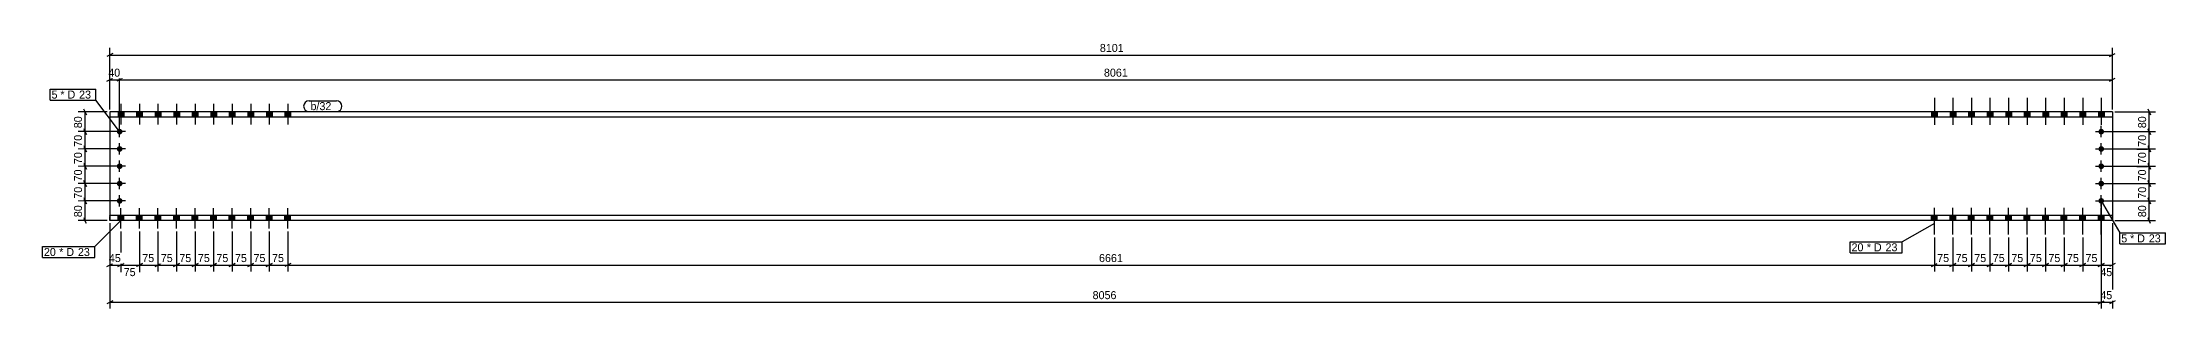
# Model space of a CAD drawing. Header units: millimetres. Extents: x 26 to 22252, y 32 to 1108.
# Drawn here: x 13664 to 22252, y 32 to 1108 of the extents above; entities that cross this region are included whole.
import ezdxf

# ---------------------------------------------------------------- set-up
doc = ezdxf.new("R2010")
doc.units = ezdxf.units.MM
doc.linetypes.add('DXK_LINE_DOT4', pattern=[0.9408, 0.4704, -0.4704])
doc.styles.add('Comic Sans MS', font='COMIC.TTF', dxfattribs={"height": 0.2})

msp = doc.modelspace()

# ---------------------------------------------------------------- hatches: boundary and pattern name
at = {"linetype": 'Continuous'}
for points in [[(13969.5, 806.6), (13992.5, 806.6), (13992.5, 827.6), (13969.5, 827.6)], [(13969.5, 806.6), (13992.5, 806.6), (13992.5, 827.6), (13969.5, 827.6)], [(14044.5, 806.6), (14067.5, 806.6), (14067.5, 827.6), (14044.5, 827.6)], [(14044.5, 806.6), (14067.5, 806.6), (14067.5, 827.6), (14044.5, 827.6)], [(14119.5, 806.6), (14142.5, 806.6), (14142.5, 827.6), (14119.5, 827.6)], [(14119.5, 806.6), (14142.5, 806.6), (14142.5, 827.6), (14119.5, 827.6)], [(14194.5, 806.6), (14217.5, 806.6), (14217.5, 827.6), (14194.5, 827.6)], [(14194.5, 806.6), (14217.5, 806.6), (14217.5, 827.6), (14194.5, 827.6)], [(14269.5, 806.6), (14292.5, 806.6), (14292.5, 827.6), (14269.5, 827.6)], [(14269.5, 806.6), (14292.5, 806.6), (14292.5, 827.6), (14269.5, 827.6)], [(14344.5, 806.6), (14367.5, 806.6), (14367.5, 827.6), (14344.5, 827.6)], [(14344.5, 806.6), (14367.5, 806.6), (14367.5, 827.6), (14344.5, 827.6)], [(14419.5, 806.6), (14442.5, 806.6), (14442.5, 827.6), (14419.5, 827.6)], [(14419.5, 806.6), (14442.5, 806.6), (14442.5, 827.6), (14419.5, 827.6)], [(14494.5, 806.6), (14517.5, 806.6), (14517.5, 827.6), (14494.5, 827.6)], [(14494.5, 806.6), (14517.5, 806.6), (14517.5, 827.6), (14494.5, 827.6)], [(14569.5, 806.6), (14592.5, 806.6), (14592.5, 827.6), (14569.5, 827.6)], [(14569.5, 806.6), (14592.5, 806.6), (14592.5, 827.6), (14569.5, 827.6)], [(14644.5, 806.6), (14667.5, 806.6), (14667.5, 827.6), (14644.5, 827.6)], [(14644.5, 806.6), (14667.5, 806.6), (14667.5, 827.6), (14644.5, 827.6)], [(21328.5, 827.6), (21305.5, 827.6), (21305.5, 806.6), (21328.5, 806.6)], [(21328.5, 827.6), (21305.5, 827.6), (21305.5, 806.6), (21328.5, 806.6)], [(21403.5, 827.6), (21380.5, 827.6), (21380.5, 806.6), (21403.5, 806.6)], [(21403.5, 827.6), (21380.5, 827.6), (21380.5, 806.6), (21403.5, 806.6)], [(21478.5, 827.6), (21455.5, 827.6), (21455.5, 806.6), (21478.5, 806.6)], [(21478.5, 827.6), (21455.5, 827.6), (21455.5, 806.6), (21478.5, 806.6)], [(21553.5, 827.6), (21530.5, 827.6), (21530.5, 806.6), (21553.5, 806.6)], [(21553.5, 827.6), (21530.5, 827.6), (21530.5, 806.6), (21553.5, 806.6)], [(21628.5, 827.6), (21605.5, 827.6), (21605.5, 806.6), (21628.5, 806.6)], [(21628.5, 827.6), (21605.5, 827.6), (21605.5, 806.6), (21628.5, 806.6)], [(21703.5, 827.6), (21680.5, 827.6), (21680.5, 806.6), (21703.5, 806.6)], [(21703.5, 827.6), (21680.5, 827.6), (21680.5, 806.6), (21703.5, 806.6)], [(21778.5, 827.6), (21755.5, 827.6), (21755.5, 806.6), (21778.5, 806.6)], [(21778.5, 827.6), (21755.5, 827.6), (21755.5, 806.6), (21778.5, 806.6)], [(21853.5, 827.6), (21830.5, 827.6), (21830.5, 806.6), (21853.5, 806.6)], [(21853.5, 827.6), (21830.5, 827.6), (21830.5, 806.6), (21853.5, 806.6)], [(21928.5, 827.6), (21905.5, 827.6), (21905.5, 806.6), (21928.5, 806.6)], [(21928.5, 827.6), (21905.5, 827.6), (21905.5, 806.6), (21928.5, 806.6)], [(22003.5, 827.6), (21980.5, 827.6), (21980.5, 806.6), (22003.5, 806.6)], [(22003.5, 827.6), (21980.5, 827.6), (21980.5, 806.6), (22003.5, 806.6)], [(13964.5, 747.6, -1), (13987.5, 747.6, -1)], [(13964.5, 677.6, -1), (13987.5, 677.6, -1)], [(21980.5, 747.6, -1), (22003.5, 747.6, -1)], [(21980.5, 677.6, -1), (22003.5, 677.6, -1)], [(13964.5, 607.6, -1), (13987.5, 607.6, -1)], [(21980.5, 607.6, -1), (22003.5, 607.6, -1)], [(13964.5, 537.6, -1), (13987.5, 537.6, -1)], [(21980.5, 537.6, -1), (22003.5, 537.6, -1)], [(13964.5, 467.6, -1), (13987.5, 467.6, -1)], [(21980.5, 467.6, -1), (22003.5, 467.6, -1)], [(13969.5, 387.6), (13992.5, 387.6), (13992.5, 408.6), (13969.5, 408.6)], [(13969.5, 387.6), (13992.5, 387.6), (13992.5, 408.6), (13969.5, 408.6)], [(14044.5, 387.6), (14067.5, 387.6), (14067.5, 408.6), (14044.5, 408.6)], [(14044.5, 387.6), (14067.5, 387.6), (14067.5, 408.6), (14044.5, 408.6)], [(14119.5, 387.6), (14142.5, 387.6), (14142.5, 408.6), (14119.5, 408.6)], [(14119.5, 387.6), (14142.5, 387.6), (14142.5, 408.6), (14119.5, 408.6)], [(14194.5, 387.6), (14217.5, 387.6), (14217.5, 408.6), (14194.5, 408.6)], [(14194.5, 387.6), (14217.5, 387.6), (14217.5, 408.6), (14194.5, 408.6)], [(14269.5, 387.6), (14292.5, 387.6), (14292.5, 408.6), (14269.5, 408.6)], [(14269.5, 387.6), (14292.5, 387.6), (14292.5, 408.6), (14269.5, 408.6)], [(14344.5, 387.6), (14367.5, 387.6), (14367.5, 408.6), (14344.5, 408.6)], [(14344.5, 387.6), (14367.5, 387.6), (14367.5, 408.6), (14344.5, 408.6)], [(14419.5, 387.6), (14442.5, 387.6), (14442.5, 408.6), (14419.5, 408.6)], [(14419.5, 387.6), (14442.5, 387.6), (14442.5, 408.6), (14419.5, 408.6)], [(14494.5, 387.6), (14517.5, 387.6), (14517.5, 408.6), (14494.5, 408.6)], [(14494.5, 387.6), (14517.5, 387.6), (14517.5, 408.6), (14494.5, 408.6)], [(14569.5, 387.6), (14592.5, 387.6), (14592.5, 408.6), (14569.5, 408.6)], [(14569.5, 387.6), (14592.5, 387.6), (14592.5, 408.6), (14569.5, 408.6)], [(14644.5, 387.6), (14667.5, 387.6), (14667.5, 408.6), (14644.5, 408.6)], [(14644.5, 387.6), (14667.5, 387.6), (14667.5, 408.6), (14644.5, 408.6)], [(21328.5, 408.6), (21305.5, 408.6), (21305.5, 387.6), (21328.5, 387.6)], [(21328.5, 408.6), (21305.5, 408.6), (21305.5, 387.6), (21328.5, 387.6)], [(21403.5, 408.6), (21380.5, 408.6), (21380.5, 387.6), (21403.5, 387.6)], [(21403.5, 408.6), (21380.5, 408.6), (21380.5, 387.6), (21403.5, 387.6)], [(21478.5, 408.6), (21455.5, 408.6), (21455.5, 387.6), (21478.5, 387.6)], [(21478.5, 408.6), (21455.5, 408.6), (21455.5, 387.6), (21478.5, 387.6)], [(21553.5, 408.6), (21530.5, 408.6), (21530.5, 387.6), (21553.5, 387.6)], [(21553.5, 408.6), (21530.5, 408.6), (21530.5, 387.6), (21553.5, 387.6)], [(21628.5, 408.6), (21605.5, 408.6), (21605.5, 387.6), (21628.5, 387.6)], [(21628.5, 408.6), (21605.5, 408.6), (21605.5, 387.6), (21628.5, 387.6)], [(21703.5, 408.6), (21680.5, 408.6), (21680.5, 387.6), (21703.5, 387.6)], [(21703.5, 408.6), (21680.5, 408.6), (21680.5, 387.6), (21703.5, 387.6)], [(21778.5, 408.6), (21755.5, 408.6), (21755.5, 387.6), (21778.5, 387.6)], [(21778.5, 408.6), (21755.5, 408.6), (21755.5, 387.6), (21778.5, 387.6)], [(21853.5, 408.6), (21830.5, 408.6), (21830.5, 387.6), (21853.5, 387.6)], [(21853.5, 408.6), (21830.5, 408.6), (21830.5, 387.6), (21853.5, 387.6)], [(21928.5, 408.6), (21905.5, 408.6), (21905.5, 387.6), (21928.5, 387.6)], [(21928.5, 408.6), (21905.5, 408.6), (21905.5, 387.6), (21928.5, 387.6)], [(22003.5, 408.6), (21980.5, 408.6), (21980.5, 387.6), (22003.5, 387.6)], [(22003.5, 408.6), (21980.5, 408.6), (21980.5, 387.6), (22003.5, 387.6)]]:
    msp.add_hatch(color=3, dxfattribs=at).paths.add_polyline_path(points)

# ---------------------------------------------------------------- linework, layer by layer
at = {"color": 8, "linetype": 'Continuous'}
for p, q in [((13948, 1063.6), (13924, 1051.6)), ((13936, 1057.6), (22037, 1057.6)), ((22025, 1051.6), (22049, 1063.6)), ((22037, 837.6), (22037, 1086)), ((13924, 951.6), (13948, 963.6)), ((13936, 837.6), (13936, 986)), ((13936, 957.6), (13976, 957.6)), ((13988, 963.6), (13964, 951.6)), ((13988, 963.6), (13964, 951.6)), ((13976, 757.6), (13976, 986)), ((13976, 757.6), (13976, 986)), ((13976, 957.6), (22037, 957.6)), ((22025, 951.6), (22049, 963.6)), ((22037, 837.6), (22037, 986)), ((13926, 827.6), (13807.6, 827.6)), ((13830, 839.6), (13842, 815.6)), ((22047, 827.6), (22211.6, 827.6)), ((22180, 839.6), (22192, 815.6)), ((22186, 747.6), (22186, 827.6)), ((13966, 747.6), (13807.6, 747.6)), ((13830, 759.6), (13842, 735.6)), ((13830, 689.6), (13842, 665.6)), ((22002, 747.6), (22211.6, 747.6)), ((22192, 735.6), (22180, 759.6)), ((22180, 689.6), (22192, 665.6)), ((13966, 677.6), (13807.6, 677.6)), ((13966, 607.6), (13807.6, 607.6)), ((13830, 619.6), (13842, 595.6)), ((13836, 537.6), (13836, 607.6)), ((22002, 677.6), (22211.6, 677.6)), ((22002, 607.6), (22211.6, 607.6)), ((22180, 619.6), (22192, 595.6)), ((22186, 537.6), (22186, 607.6)), ((13966, 537.6), (13807.6, 537.6)), ((13842, 525.6), (13830, 549.6)), ((22002, 537.6), (22211.6, 537.6)), ((22192, 525.6), (22180, 549.6)), ((13966, 467.6), (13807.6, 467.6)), ((13830, 479.6), (13842, 455.6)), ((13836, 387.6), (13836, 467.6)), ((21992, 457.6), (21992, 179.2)), ((22002, 467.6), (22211.6, 467.6)), ((22192, 455.6), (22180, 479.6)), ((13926, 387.6), (13807.6, 387.6)), ((13842, 375.6), (13830, 399.6)), ((13936, 377.6), (13936, 182)), ((13981, 343.6), (13981, 179.2)), ((14056, 343.6), (14056, 182)), ((14131, 343.6), (14131, 182)), ((14206, 343.6), (14206, 182)), ((14281, 343.6), (14281, 182)), ((14356, 343.6), (14356, 182)), ((14431, 343.6), (14431, 182)), ((14506, 343.6), (14506, 182)), ((14581, 343.6), (14581, 182)), ((14656, 343.6), (14656, 182)), ((22037, 377.6), (22037, 179.2)), ((22047, 387.6), (22211.6, 387.6)), ((22192, 375.6), (22180, 399.6)), ((21317, 319.1), (21317, 182)), ((21392, 319.1), (21392, 182)), ((21467, 319.1), (21467, 182)), ((21542, 319.1), (21542, 182)), ((21617, 319.1), (21617, 182)), ((21692, 319.1), (21692, 182)), ((21767, 319.1), (21767, 182)), ((21842, 319.1), (21842, 182)), ((21917, 319.1), (21917, 182)), ((13969, 201.6), (13993, 213.6)), ((14044, 201.6), (14068, 213.6)), ((14056, 207.6), (14131, 207.6)), ((14143, 213.6), (14119, 201.6)), ((14194, 201.6), (14218, 213.6)), ((14269, 201.6), (14293, 213.6)), ((14344, 201.6), (14368, 213.6)), ((14419, 201.6), (14443, 213.6)), ((14494, 201.6), (14518, 213.6)), ((14569, 201.6), (14593, 213.6)), ((14581, 207.6), (14656, 207.6)), ((14668, 213.6), (14644, 201.6)), ((21305, 201.6), (21329, 213.6)), ((21380, 201.6), (21404, 213.6)), ((21455, 201.6), (21479, 213.6)), ((21530, 201.6), (21554, 213.6)), ((21605, 201.6), (21629, 213.6)), ((21680, 201.6), (21704, 213.6)), ((21755, 201.6), (21779, 213.6)), ((21830, 201.6), (21854, 213.6)), ((21905, 201.6), (21929, 213.6)), ((21980, 201.6), (22004, 213.6)), ((21992, 207.6), (22037, 207.6)), ((22049, 213.6), (22025, 201.6)), ((13948, 63.6), (13924, 51.6)), ((21980, 51.6), (22004, 63.6)), ((21992, 57.6), (22037, 57.6)), ((22049, 63.6), (22025, 51.6))]:
    msp.add_line(p, q, dxfattribs=at)
at = {"color": 3, "linetype": 'Continuous'}
for p, q in [((13981, 859.8), (13981, 776.6)), ((13981, 859.8), (13981, 776.6)), ((14056, 859.8), (14056, 776.6)), ((14056, 859.8), (14056, 776.6)), ((14131, 859.8), (14131, 776.6)), ((14131, 859.8), (14131, 776.6)), ((14206, 859.8), (14206, 776.6)), ((14206, 859.8), (14206, 776.6)), ((14281, 859.8), (14281, 776.6)), ((14281, 859.8), (14281, 776.6)), ((14356, 859.8), (14356, 776.6)), ((14356, 859.8), (14356, 776.6)), ((14431, 859.8), (14431, 776.6)), ((14431, 859.8), (14431, 776.6)), ((14506, 859.8), (14506, 776.6)), ((14506, 859.8), (14506, 776.6)), ((14581, 859.8), (14581, 776.6)), ((14581, 859.8), (14581, 776.6)), ((14656, 859.8), (14656, 776.6)), ((14656, 859.8), (14656, 776.6)), ((21317, 883.8), (21317, 775.6)), ((21317, 883.8), (21317, 775.6)), ((21392, 883.8), (21392, 775.6)), ((21392, 883.8), (21392, 775.6)), ((21467, 883.8), (21467, 775.6)), ((21467, 883.8), (21467, 775.6)), ((21542, 883.8), (21542, 775.6)), ((21542, 883.8), (21542, 775.6)), ((21617, 883.8), (21617, 775.6)), ((21617, 883.8), (21617, 775.6)), ((21692, 883.8), (21692, 775.6)), ((21692, 883.8), (21692, 775.6)), ((21767, 883.8), (21767, 775.6)), ((21767, 883.8), (21767, 775.6)), ((21842, 883.8), (21842, 775.6)), ((21842, 883.8), (21842, 775.6)), ((21917, 883.8), (21917, 775.6)), ((21917, 883.8), (21917, 775.6)), ((21992, 883.8), (21992, 775.6)), ((21992, 883.8), (21992, 775.6)), ((13969.5, 827.6), (13969.5, 806.6)), ((13969.5, 827.6), (13969.5, 806.6)), ((13992.5, 827.6), (13992.5, 806.6)), ((13992.5, 827.6), (13992.5, 806.6)), ((14044.5, 827.6), (14044.5, 806.6)), ((14044.5, 827.6), (14044.5, 806.6)), ((14067.5, 827.6), (14067.5, 806.6)), ((14067.5, 827.6), (14067.5, 806.6)), ((14119.5, 827.6), (14119.5, 806.6)), ((14119.5, 827.6), (14119.5, 806.6)), ((14142.5, 827.6), (14142.5, 806.6)), ((14142.5, 827.6), (14142.5, 806.6)), ((14194.5, 827.6), (14194.5, 806.6)), ((14194.5, 827.6), (14194.5, 806.6)), ((14217.5, 827.6), (14217.5, 806.6)), ((14217.5, 827.6), (14217.5, 806.6)), ((14269.5, 827.6), (14269.5, 806.6)), ((14269.5, 827.6), (14269.5, 806.6)), ((14292.5, 827.6), (14292.5, 806.6)), ((14292.5, 827.6), (14292.5, 806.6)), ((14344.5, 827.6), (14344.5, 806.6)), ((14344.5, 827.6), (14344.5, 806.6)), ((14367.5, 827.6), (14367.5, 806.6)), ((14367.5, 827.6), (14367.5, 806.6)), ((14419.5, 827.6), (14419.5, 806.6)), ((14419.5, 827.6), (14419.5, 806.6)), ((14442.5, 827.6), (14442.5, 806.6)), ((14442.5, 827.6), (14442.5, 806.6)), ((14494.5, 827.6), (14494.5, 806.6)), ((14494.5, 827.6), (14494.5, 806.6)), ((14517.5, 827.6), (14517.5, 806.6)), ((14517.5, 827.6), (14517.5, 806.6)), ((14569.5, 827.6), (14569.5, 806.6)), ((14569.5, 827.6), (14569.5, 806.6)), ((14592.5, 827.6), (14592.5, 806.6)), ((14592.5, 827.6), (14592.5, 806.6)), ((14644.5, 827.6), (14644.5, 806.6)), ((14644.5, 827.6), (14644.5, 806.6)), ((14667.5, 827.6), (14667.5, 806.6)), ((14667.5, 827.6), (14667.5, 806.6)), ((21305.5, 827.6), (21305.5, 806.6)), ((21305.5, 827.6), (21305.5, 806.6)), ((21328.5, 827.6), (21328.5, 806.6)), ((21328.5, 827.6), (21328.5, 806.6)), ((21380.5, 827.6), (21380.5, 806.6)), ((21380.5, 827.6), (21380.5, 806.6)), ((21403.5, 827.6), (21403.5, 806.6)), ((21403.5, 827.6), (21403.5, 806.6)), ((21455.5, 827.6), (21455.5, 806.6)), ((21455.5, 827.6), (21455.5, 806.6)), ((21478.5, 827.6), (21478.5, 806.6)), ((21478.5, 827.6), (21478.5, 806.6)), ((21530.5, 827.6), (21530.5, 806.6)), ((21530.5, 827.6), (21530.5, 806.6)), ((21553.5, 827.6), (21553.5, 806.6)), ((21553.5, 827.6), (21553.5, 806.6)), ((21605.5, 827.6), (21605.5, 806.6)), ((21605.5, 827.6), (21605.5, 806.6)), ((21628.5, 827.6), (21628.5, 806.6)), ((21628.5, 827.6), (21628.5, 806.6)), ((21680.5, 827.6), (21680.5, 806.6)), ((21680.5, 827.6), (21680.5, 806.6)), ((21703.5, 827.6), (21703.5, 806.6)), ((21703.5, 827.6), (21703.5, 806.6)), ((21755.5, 827.6), (21755.5, 806.6)), ((21755.5, 827.6), (21755.5, 806.6)), ((21778.5, 827.6), (21778.5, 806.6)), ((21778.5, 827.6), (21778.5, 806.6)), ((21830.5, 827.6), (21830.5, 806.6)), ((21830.5, 827.6), (21830.5, 806.6)), ((21853.5, 827.6), (21853.5, 806.6)), ((21853.5, 827.6), (21853.5, 806.6)), ((21905.5, 827.6), (21905.5, 806.6)), ((21905.5, 827.6), (21905.5, 806.6)), ((21928.5, 827.6), (21928.5, 806.6)), ((21928.5, 827.6), (21928.5, 806.6)), ((21980.5, 827.6), (21980.5, 806.6)), ((21980.5, 827.6), (21980.5, 806.6)), ((22003.5, 827.6), (22003.5, 806.6)), ((22003.5, 827.6), (22003.5, 806.6)), ((13999, 747.6), (13953, 747.6)), ((13976, 724.6), (13976, 770.6)), ((13976, 654.6), (13976, 700.6)), ((21969, 747.6), (22015, 747.6)), ((21992, 724.6), (21992, 770.6)), ((21992, 654.6), (21992, 700.6)), ((13999, 677.6), (13953, 677.6)), ((13999, 607.6), (13953, 607.6)), ((13976, 584.6), (13976, 630.6)), ((21969, 677.6), (22015, 677.6)), ((21969, 607.6), (22015, 607.6)), ((21992, 584.6), (21992, 630.6)), ((13999, 537.6), (13953, 537.6)), ((13976, 514.6), (13976, 560.6)), ((21969, 537.6), (22015, 537.6)), ((21992, 514.6), (21992, 560.6)), ((13999, 467.6), (13953, 467.6)), ((13976, 444.6), (13976, 490.6)), ((13981, 355.4), (13981, 438.6)), ((13981, 355.4), (13981, 438.6)), ((14056, 355.4), (14056, 438.6)), ((14056, 355.4), (14056, 438.6)), ((14131, 355.4), (14131, 438.6)), ((14131, 355.4), (14131, 438.6)), ((14206, 355.4), (14206, 438.6)), ((14206, 355.4), (14206, 438.6)), ((14281, 355.4), (14281, 438.6)), ((14281, 355.4), (14281, 438.6)), ((14356, 355.4), (14356, 438.6)), ((14356, 355.4), (14356, 438.6)), ((14431, 355.4), (14431, 438.6)), ((14431, 355.4), (14431, 438.6)), ((14506, 355.4), (14506, 438.6)), ((14506, 355.4), (14506, 438.6)), ((14581, 355.4), (14581, 438.6)), ((14581, 355.4), (14581, 438.6)), ((14656, 355.4), (14656, 438.6)), ((14656, 355.4), (14656, 438.6)), ((21317, 331.4), (21317, 439.6)), ((21317, 331.4), (21317, 439.6)), ((21392, 331.4), (21392, 439.6)), ((21392, 331.4), (21392, 439.6)), ((21467, 331.4), (21467, 439.6)), ((21467, 331.4), (21467, 439.6)), ((21542, 331.4), (21542, 439.6)), ((21542, 331.4), (21542, 439.6)), ((21617, 331.4), (21617, 439.6)), ((21617, 331.4), (21617, 439.6)), ((21692, 331.4), (21692, 439.6)), ((21692, 331.4), (21692, 439.6)), ((21767, 331.4), (21767, 439.6)), ((21767, 331.4), (21767, 439.6)), ((21842, 331.4), (21842, 439.6)), ((21842, 331.4), (21842, 439.6)), ((21917, 331.4), (21917, 439.6)), ((21917, 331.4), (21917, 439.6)), ((21969, 467.6), (22015, 467.6)), ((21992, 444.6), (21992, 490.6)), ((21992, 331.4), (21992, 439.6)), ((21992, 331.4), (21992, 439.6)), ((13969.5, 387.6), (13969.5, 408.6)), ((13969.5, 387.6), (13969.5, 408.6)), ((13992.5, 387.6), (13992.5, 408.6)), ((13992.5, 387.6), (13992.5, 408.6)), ((14044.5, 387.6), (14044.5, 408.6)), ((14044.5, 387.6), (14044.5, 408.6)), ((14067.5, 387.6), (14067.5, 408.6)), ((14067.5, 387.6), (14067.5, 408.6)), ((14119.5, 387.6), (14119.5, 408.6)), ((14119.5, 387.6), (14119.5, 408.6)), ((14142.5, 387.6), (14142.5, 408.6)), ((14142.5, 387.6), (14142.5, 408.6)), ((14194.5, 387.6), (14194.5, 408.6)), ((14194.5, 387.6), (14194.5, 408.6)), ((14217.5, 387.6), (14217.5, 408.6)), ((14217.5, 387.6), (14217.5, 408.6)), ((14269.5, 387.6), (14269.5, 408.6)), ((14269.5, 387.6), (14269.5, 408.6)), ((14292.5, 387.6), (14292.5, 408.6)), ((14292.5, 387.6), (14292.5, 408.6)), ((14344.5, 387.6), (14344.5, 408.6)), ((14344.5, 387.6), (14344.5, 408.6)), ((14367.5, 387.6), (14367.5, 408.6)), ((14367.5, 387.6), (14367.5, 408.6)), ((14419.5, 387.6), (14419.5, 408.6)), ((14419.5, 387.6), (14419.5, 408.6)), ((14442.5, 387.6), (14442.5, 408.6)), ((14442.5, 387.6), (14442.5, 408.6)), ((14494.5, 387.6), (14494.5, 408.6)), ((14494.5, 387.6), (14494.5, 408.6)), ((14517.5, 387.6), (14517.5, 408.6)), ((14517.5, 387.6), (14517.5, 408.6)), ((14569.5, 387.6), (14569.5, 408.6)), ((14569.5, 387.6), (14569.5, 408.6)), ((14592.5, 387.6), (14592.5, 408.6)), ((14592.5, 387.6), (14592.5, 408.6)), ((14644.5, 387.6), (14644.5, 408.6)), ((14644.5, 387.6), (14644.5, 408.6)), ((14667.5, 387.6), (14667.5, 408.6)), ((14667.5, 387.6), (14667.5, 408.6)), ((21305.5, 387.6), (21305.5, 408.6)), ((21305.5, 387.6), (21305.5, 408.6)), ((21328.5, 387.6), (21328.5, 408.6)), ((21328.5, 387.6), (21328.5, 408.6)), ((21380.5, 387.6), (21380.5, 408.6)), ((21380.5, 387.6), (21380.5, 408.6)), ((21403.5, 387.6), (21403.5, 408.6)), ((21403.5, 387.6), (21403.5, 408.6)), ((21455.5, 387.6), (21455.5, 408.6)), ((21455.5, 387.6), (21455.5, 408.6)), ((21478.5, 387.6), (21478.5, 408.6)), ((21478.5, 387.6), (21478.5, 408.6)), ((21530.5, 387.6), (21530.5, 408.6)), ((21530.5, 387.6), (21530.5, 408.6)), ((21553.5, 387.6), (21553.5, 408.6)), ((21553.5, 387.6), (21553.5, 408.6)), ((21605.5, 387.6), (21605.5, 408.6)), ((21605.5, 387.6), (21605.5, 408.6)), ((21628.5, 387.6), (21628.5, 408.6)), ((21628.5, 387.6), (21628.5, 408.6)), ((21680.5, 387.6), (21680.5, 408.6)), ((21680.5, 387.6), (21680.5, 408.6)), ((21703.5, 387.6), (21703.5, 408.6)), ((21703.5, 387.6), (21703.5, 408.6)), ((21755.5, 387.6), (21755.5, 408.6)), ((21755.5, 387.6), (21755.5, 408.6)), ((21778.5, 387.6), (21778.5, 408.6)), ((21778.5, 387.6), (21778.5, 408.6)), ((21830.5, 387.6), (21830.5, 408.6)), ((21830.5, 387.6), (21830.5, 408.6)), ((21853.5, 387.6), (21853.5, 408.6)), ((21853.5, 387.6), (21853.5, 408.6)), ((21905.5, 387.6), (21905.5, 408.6)), ((21905.5, 387.6), (21905.5, 408.6)), ((21928.5, 387.6), (21928.5, 408.6)), ((21928.5, 387.6), (21928.5, 408.6)), ((21980.5, 387.6), (21980.5, 408.6)), ((21980.5, 387.6), (21980.5, 408.6)), ((22003.5, 387.6), (22003.5, 408.6)), ((22003.5, 387.6), (22003.5, 408.6))]:
    msp.add_line(p, q, dxfattribs=at)
at = {"color": 7, "linetype": 'Continuous'}
for p, q in [((22037, 827.6), (13936, 827.6)), ((13936, 827.6), (13936, 387.6)), ((22037, 806.6), (13936, 806.6)), ((22037, 827.6), (22037, 408.6)), ((22037, 408.6), (13936, 408.6)), ((22037, 387.6), (13936, 387.6)), ((22037, 408.6), (22037, 387.6))]:
    msp.add_line(p, q, dxfattribs=at)
at = {"color": 7, "linetype": 'DXK_LINE_DOT4'}
for p, q in [((13936, 387.6), (13936, 408.6)), ((22037, 387.6), (22037, 408.6))]:
    msp.add_line(p, q, dxfattribs=at)

# ---------------------------------------------------------------- wipeouts: each hides what was drawn before it
at = {"color": 0}
for points in [[(13726.6, 881.4), (13726.6, 913.4), (13700.5, 913.4), (13700.5, 881.4)], [(13721.8, 244.5), (13721.8, 276.5), (13669.7, 276.5), (13669.7, 244.5)], [(21034, 263.6), (21034, 295.6), (20981.9, 295.6), (20981.9, 263.6)]]:
    msp.add_wipeout(points, dxfattribs=at)

# ---------------------------------------------------------------- next in the draw order: wipeouts: each hides what was drawn before it
for points in [[(18038.2, 1063.6), (18038.2, 1108.4), (17934.8, 1108.4), (17934.8, 1063.6)], [(13988.5, 963.6), (13988.5, 1008.4), (13923.5, 1008.4), (13923.5, 963.6)], [(18061.6, 963.6), (18061.6, 1008.4), (17951.4, 1008.4), (17951.4, 963.6)], [(13726.6, 881.4), (13726.6, 913.4), (13700.5, 913.4), (13700.5, 881.4)], [(14847.3, 834.6), (14847.3, 866.6), (14748, 866.6), (14748, 834.6)], [(22180, 820.1), (22135.2, 820.1), (22135.2, 755.1), (22180, 755.1)], [(13830, 605.1), (13785.2, 605.1), (13785.2, 540.1), (13830, 540.1)], [(22180, 605.1), (22135.2, 605.1), (22135.2, 540.1), (22180, 540.1)], [(13830, 460.1), (13785.2, 460.1), (13785.2, 395.1), (13830, 395.1)], [(13721.8, 244.5), (13721.8, 276.5), (13669.7, 276.5), (13669.7, 244.5)], [(14126, 213.6), (14126, 258.4), (14061, 258.4), (14061, 213.6)], [(14651, 213.6), (14651, 258.4), (14586, 258.4), (14586, 213.6)], [(21034, 263.6), (21034, 295.6), (20981.9, 295.6), (20981.9, 263.6)], [(22047, 156.8), (22047, 201.6), (21982, 201.6), (21982, 156.8)]]:
    msp.add_wipeout(points, dxfattribs=at)

# ---------------------------------------------------------------- next in the draw order: linework, layer by layer
at = {"color": 8, "linetype": 'Continuous'}
for p, q in [((13936, 837.6), (13936, 1086)), ((22002, 747.6), (22211.6, 747.6)), ((22180, 759.6), (22192, 735.6)), ((13966, 607.6), (13807.6, 607.6)), ((13842, 595.6), (13830, 619.6)), ((13836, 607.6), (13836, 677.6)), ((22002, 607.6), (22211.6, 607.6)), ((22192, 595.6), (22180, 619.6)), ((22186, 607.6), (22186, 677.6)), ((13966, 537.6), (13807.6, 537.6)), ((13830, 549.6), (13842, 525.6)), ((13836, 467.6), (13836, 537.6)), ((22002, 537.6), (22211.6, 537.6)), ((22180, 549.6), (22192, 525.6)), ((22186, 467.6), (22186, 537.6)), ((13966, 467.6), (13807.6, 467.6)), ((13842, 455.6), (13830, 479.6)), ((21992, 457.6), (21992, 182)), ((14056, 343.6), (14056, 179.2)), ((14131, 343.6), (14131, 182)), ((14581, 343.6), (14581, 182)), ((14656, 343.6), (14656, 182)), ((22037, 377.6), (22037, 32)), ((13981, 207.6), (14056, 207.6)), ((14068, 213.6), (14044, 201.6)), ((14119, 201.6), (14143, 213.6)), ((14506, 207.6), (14581, 207.6)), ((14593, 213.6), (14569, 201.6)), ((14668, 213.6), (14644, 201.6)), ((21917, 207.6), (21992, 207.6)), ((22004, 213.6), (21980, 201.6))]:
    msp.add_line(p, q, dxfattribs=at)
at = {"color": 7, "linetype": 'Continuous'}
for p, q in [((13663.7, 238.5), (13663.7, 282.5)), ((20975.9, 257.6), (20975.9, 301.6))]:
    msp.add_line(p, q, dxfattribs=at)

# ---------------------------------------------------------------- next in the draw order: texts
at = {"color": 3, "style": 'Comic Sans MS'}
for s, p in [('8101', (17941.2, 1070)), ('40', (13929.9, 970)), ('8061', (17957.8, 970)), ('75', (14067.4, 220)), ('75', (14592.4, 220)), ('45', (21988.4, 163.2))]:
    msp.add_text(s, height=32.38, dxfattribs=at).set_placement(p)
for s, p in [('80', (22173.6, 761.5)), ('70', (13823.6, 546.5)), ('70', (22173.6, 546.5)), ('80', (13823.6, 401.5))]:
    msp.add_text(s, height=32.38, rotation=90.00021, dxfattribs=at).set_placement(p)

# ---------------------------------------------------------------- next in the draw order: wipeouts: each hides what was drawn before it
at = {"color": 0}
for points in [[(13802.4, 881.4), (13802.4, 913.4), (13736.2, 913.4), (13736.2, 881.4)], [(14847.3, 834.6), (14847.3, 866.6), (14748, 866.6), (14748, 834.6)], [(13797.6, 244.5), (13797.6, 276.5), (13731.4, 276.5), (13731.4, 244.5)], [(21109.8, 263.6), (21109.8, 295.6), (21043.6, 295.6), (21043.6, 263.6)]]:
    msp.add_wipeout(points, dxfattribs=at)

# ---------------------------------------------------------------- next in the draw order: linework, layer by layer
at = {"color": 7, "linetype": 'Continuous'}
for p, q in [((14742, 872.6), (14853.3, 872.6)), ((14742, 828.6), (14853.3, 828.6))]:
    msp.add_line(p, q, dxfattribs=at)
for centre, start, end in [((14742, 850.6), 90, 270), ((14853.3, 850.6), 270, 90)]:
    msp.add_arc(centre, 22, start, end, dxfattribs=at)

# ---------------------------------------------------------------- next in the draw order: texts
at = {"color": 3, "style": 'Comic Sans MS'}
msp.add_text('b/32', height=32.38, dxfattribs=at).set_placement((14748, 834.6))

# ---------------------------------------------------------------- next in the draw order: wipeouts: each hides what was drawn before it
at = {"color": 0}
for points in [[(13802.4, 881.4), (13802.4, 913.4), (13736.2, 913.4), (13736.2, 881.4)], [(13830, 675.1), (13785.2, 675.1), (13785.2, 610.1), (13830, 610.1)], [(22180, 675.1), (22135.2, 675.1), (22135.2, 610.1), (22180, 610.1)], [(13830, 535.1), (13785.2, 535.1), (13785.2, 470.1), (13830, 470.1)], [(22180, 535.1), (22135.2, 535.1), (22135.2, 470.1), (22180, 470.1)], [(13797.6, 244.5), (13797.6, 276.5), (13731.4, 276.5), (13731.4, 244.5)], [(14576, 213.6), (14576, 258.4), (14511, 258.4), (14511, 213.6)], [(21109.8, 263.6), (21109.8, 295.6), (21043.6, 295.6), (21043.6, 263.6)], [(21987, 213.6), (21987, 258.4), (21922, 258.4), (21922, 213.6)], [(22099.1, 299.7), (22099.1, 331.7), (22073, 331.7), (22073, 299.7)], [(14051, 156.8), (14051, 201.6), (13986, 201.6), (13986, 156.8)]]:
    msp.add_wipeout(points, dxfattribs=at)

# ---------------------------------------------------------------- next in the draw order: linework, layer by layer
at = {"color": 7, "linetype": 'Continuous'}
msp.add_line((13694.5, 875.4), (13694.5, 919.4), dxfattribs=at)
at = {"color": 8, "linetype": 'Continuous'}
for p, q in [((13842, 665.6), (13830, 689.6)), ((13836, 677.6), (13836, 747.6)), ((22192, 665.6), (22180, 689.6)), ((22186, 677.6), (22186, 747.6)), ((13966, 677.6), (13807.6, 677.6)), ((22002, 677.6), (22211.6, 677.6)), ((21992, 457.6), (21992, 32)), ((22002, 467.6), (22211.6, 467.6)), ((22180, 479.6), (22192, 455.6)), ((22186, 387.6), (22186, 467.6)), ((13981, 343.6), (13981, 182)), ((14506, 343.6), (14506, 182)), ((21917, 319.1), (21917, 182)), ((13924, 201.6), (13948, 213.6)), ((13936, 207.6), (13981, 207.6)), ((13993, 213.6), (13969, 201.6)), ((14431, 207.6), (14506, 207.6)), ((14518, 213.6), (14494, 201.6)), ((21842, 207.6), (21917, 207.6)), ((21929, 213.6), (21905, 201.6))]:
    msp.add_line(p, q, dxfattribs=at)

# ---------------------------------------------------------------- next in the draw order: texts
at = {"color": 3, "style": 'Comic Sans MS'}
for s, height, p in [('5', 32.4, (13700.5, 881.4)), ('20', 32.38, (13669.7, 244.5)), ('20', 32.38, (20981.9, 263.6)), ('75', 32.38, (13992.4, 163.2)), ('75', 32.38, (14517.4, 220)), ('75', 32.38, (21928.4, 220))]:
    msp.add_text(s, height=height, dxfattribs=at).set_placement(p)
for p in [(13823.6, 616.5), (22173.6, 616.5), (13823.6, 476.5), (22173.6, 476.5)]:
    msp.add_text('70', height=32.38, rotation=90.00021, dxfattribs=at).set_placement(p)

# ---------------------------------------------------------------- next in the draw order: wipeouts: each hides what was drawn before it
at = {"color": 0}
for points in [[(13864.1, 881.4), (13864.1, 913.4), (13812, 913.4), (13812, 881.4)], [(13859.3, 244.5), (13859.3, 276.5), (13807.2, 276.5), (13807.2, 244.5)], [(21171.5, 263.6), (21171.5, 295.6), (21119.4, 295.6), (21119.4, 263.6)], [(22099.1, 299.7), (22099.1, 331.7), (22073, 331.7), (22073, 299.7)]]:
    msp.add_wipeout(points, dxfattribs=at)

# ---------------------------------------------------------------- next in the draw order: wipeouts: each hides what was drawn before it
for points in [[(13864.1, 881.4), (13864.1, 913.4), (13812, 913.4), (13812, 881.4)], [(13830, 745.1), (13785.2, 745.1), (13785.2, 680.1), (13830, 680.1)], [(22180, 745.1), (22135.2, 745.1), (22135.2, 680.1), (22180, 680.1)], [(22180, 460.1), (22135.2, 460.1), (22135.2, 395.1), (22180, 395.1)], [(13859.3, 244.5), (13859.3, 276.5), (13807.2, 276.5), (13807.2, 244.5)], [(13991, 213.6), (13991, 258.4), (13926, 258.4), (13926, 213.6)], [(14501, 213.6), (14501, 258.4), (14436, 258.4), (14436, 213.6)], [(21171.5, 263.6), (21171.5, 295.6), (21119.4, 295.6), (21119.4, 263.6)], [(21912, 213.6), (21912, 258.4), (21847, 258.4), (21847, 213.6)], [(22174.9, 299.7), (22174.9, 331.7), (22108.7, 331.7), (22108.7, 299.7)], [(22047, 63.6), (22047, 108.4), (21982, 108.4), (21982, 63.6)]]:
    msp.add_wipeout(points, dxfattribs=at)

# ---------------------------------------------------------------- next in the draw order: linework, layer by layer
at = {"color": 7, "linetype": 'Continuous'}
for p, q in [((13694.5, 919.4), (13879.7, 919.4)), ((13694.5, 875.4), (13879.7, 875.4)), ((13879.7, 875.4), (13879.7, 919.4)), ((13976, 747.6), (13879.7, 875.4)), ((13981, 388.6), (13874.9, 282.5)), ((21317, 376.6), (21187.1, 301.6)), ((13663.7, 282.5), (13874.9, 282.5)), ((13874.9, 238.5), (13874.9, 282.5)), ((20975.9, 301.6), (21187.1, 301.6)), ((21187.1, 257.6), (21187.1, 301.6)), ((13663.7, 238.5), (13874.9, 238.5)), ((20975.9, 257.6), (21187.1, 257.6))]:
    msp.add_line(p, q, dxfattribs=at)
at = {"color": 8, "linetype": 'Continuous'}
for p, q in [((13836, 747.6), (13836, 827.6)), ((13966, 747.6), (13807.6, 747.6)), ((13842, 735.6), (13830, 759.6)), ((21992, 457.6), (21992, 32)), ((13936, 377.6), (13936, 32)), ((14431, 343.6), (14431, 182)), ((21842, 319.1), (21842, 182)), ((14356, 207.6), (14431, 207.6)), ((14443, 213.6), (14419, 201.6)), ((21767, 207.6), (21842, 207.6)), ((21854, 213.6), (21830, 201.6)), ((13936, 57.6), (21992, 57.6)), ((21980, 51.6), (22004, 63.6))]:
    msp.add_line(p, q, dxfattribs=at)

# ---------------------------------------------------------------- next in the draw order: texts
at = {"color": 3, "style": 'Comic Sans MS'}
for s, p in [('* D', (13736.2, 881.4)), ('23', (13812, 881.4)), ('* D', (13731.4, 244.5)), ('23', (13807.2, 244.5)), ('* D', (21043.6, 263.6)), ('23', (21119.4, 263.6)), ('45', (13932.4, 220)), ('75', (14442.4, 220)), ('75', (21853.4, 220)), ('45', (21988.4, 70))]:
    msp.add_text(s, height=32.38, dxfattribs=at).set_placement(p)
for s, p in [('70', (13823.6, 686.5)), ('70', (22173.6, 686.5)), ('80', (22173.6, 401.5))]:
    msp.add_text(s, height=32.38, rotation=90.00021, dxfattribs=at).set_placement(p)

# ---------------------------------------------------------------- next in the draw order: wipeouts: each hides what was drawn before it
at = {"color": 0}
msp.add_wipeout([(22174.9, 299.7), (22174.9, 331.7), (22108.7, 331.7), (22108.7, 299.7)], dxfattribs=at)

# ---------------------------------------------------------------- next in the draw order: linework, layer by layer
at = {"color": 7, "linetype": 'Continuous'}
for p in [(21992, 467.6), (22067, 293.7)]:
    msp.add_line(p, (22067, 337.7), dxfattribs=at)

# ---------------------------------------------------------------- next in the draw order: texts
at = {"color": 3, "style": 'Comic Sans MS'}
msp.add_text('5', height=32.4, dxfattribs=at).set_placement((22073, 299.7))

# ---------------------------------------------------------------- next in the draw order: wipeouts: each hides what was drawn before it
at = {"color": 0}
for points in [[(13830, 820.1), (13785.2, 820.1), (13785.2, 755.1), (13830, 755.1)], [(14426, 213.6), (14426, 258.4), (14361, 258.4), (14361, 213.6)], [(21837, 213.6), (21837, 258.4), (21772, 258.4), (21772, 213.6)], [(22236.6, 299.7), (22236.6, 331.7), (22184.5, 331.7), (22184.5, 299.7)], [(18022.5, 63.6), (18022.5, 108.4), (17905.5, 108.4), (17905.5, 63.6)]]:
    msp.add_wipeout(points, dxfattribs=at)

# ---------------------------------------------------------------- next in the draw order: linework, layer by layer
at = {"color": 8, "linetype": 'Continuous'}
for p, q in [((14356, 343.6), (14356, 182)), ((21767, 319.1), (21767, 182)), ((14281, 207.6), (14356, 207.6)), ((14368, 213.6), (14344, 201.6)), ((21692, 207.6), (21767, 207.6)), ((21779, 213.6), (21755, 201.6))]:
    msp.add_line(p, q, dxfattribs=at)

# ---------------------------------------------------------------- next in the draw order: texts
at = {"color": 3, "style": 'Comic Sans MS'}
msp.add_text('80', height=32.38, rotation=90.00021, dxfattribs=at).set_placement((13823.6, 761.5))
for s, p in [('75', (14367.4, 220)), ('75', (21778.4, 220)), ('8056', (17911.9, 70))]:
    msp.add_text(s, height=32.38, dxfattribs=at).set_placement(p)

# ---------------------------------------------------------------- next in the draw order: wipeouts: each hides what was drawn before it
at = {"color": 0}
msp.add_wipeout([(22236.6, 299.7), (22236.6, 331.7), (22184.5, 331.7), (22184.5, 299.7)], dxfattribs=at)

# ---------------------------------------------------------------- next in the draw order: linework, layer by layer
at = {"color": 7, "linetype": 'Continuous'}
for p, q in [((22067, 337.7), (22252.2, 337.7)), ((22067, 293.7), (22252.2, 293.7)), ((22252.2, 293.7), (22252.2, 337.7))]:
    msp.add_line(p, q, dxfattribs=at)

# ---------------------------------------------------------------- next in the draw order: texts
at = {"color": 3, "style": 'Comic Sans MS'}
for s, p in [('* D', (22108.7, 299.7)), ('23', (22184.5, 299.7))]:
    msp.add_text(s, height=32.38, dxfattribs=at).set_placement(p)

# ---------------------------------------------------------------- next in the draw order: wipeouts: each hides what was drawn before it
at = {"color": 0}
for points in [[(14351, 213.6), (14351, 258.4), (14286, 258.4), (14286, 213.6)], [(21762, 213.6), (21762, 258.4), (21697, 258.4), (21697, 213.6)]]:
    msp.add_wipeout(points, dxfattribs=at)

# ---------------------------------------------------------------- next in the draw order: linework, layer by layer
at = {"color": 8, "linetype": 'Continuous'}
for p, q in [((14281, 343.6), (14281, 182)), ((21692, 319.1), (21692, 182)), ((14206, 207.6), (14281, 207.6)), ((14293, 213.6), (14269, 201.6)), ((21617, 207.6), (21692, 207.6)), ((21704, 213.6), (21680, 201.6))]:
    msp.add_line(p, q, dxfattribs=at)

# ---------------------------------------------------------------- next in the draw order: texts
at = {"color": 3, "style": 'Comic Sans MS'}
for p in [(14292.4, 220), (21703.4, 220)]:
    msp.add_text('75', height=32.38, dxfattribs=at).set_placement(p)

# ---------------------------------------------------------------- next in the draw order: wipeouts: each hides what was drawn before it
at = {"color": 0}
for points in [[(14276, 213.6), (14276, 258.4), (14211, 258.4), (14211, 213.6)], [(21687, 213.6), (21687, 258.4), (21622, 258.4), (21622, 213.6)]]:
    msp.add_wipeout(points, dxfattribs=at)

# ---------------------------------------------------------------- next in the draw order: linework, layer by layer
at = {"color": 8, "linetype": 'Continuous'}
for p, q in [((14206, 343.6), (14206, 182)), ((21617, 319.1), (21617, 182)), ((14131, 207.6), (14206, 207.6)), ((14218, 213.6), (14194, 201.6)), ((21542, 207.6), (21617, 207.6)), ((21629, 213.6), (21605, 201.6))]:
    msp.add_line(p, q, dxfattribs=at)

# ---------------------------------------------------------------- next in the draw order: texts
at = {"color": 3, "style": 'Comic Sans MS'}
for p in [(14217.4, 220), (21628.4, 220)]:
    msp.add_text('75', height=32.38, dxfattribs=at).set_placement(p)

# ---------------------------------------------------------------- next in the draw order: wipeouts: each hides what was drawn before it
at = {"color": 0}
for points in [[(14201, 213.6), (14201, 258.4), (14136, 258.4), (14136, 213.6)], [(21612, 213.6), (21612, 258.4), (21547, 258.4), (21547, 213.6)]]:
    msp.add_wipeout(points, dxfattribs=at)

# ---------------------------------------------------------------- next in the draw order: linework, layer by layer
at = {"color": 8, "linetype": 'Continuous'}
for p, q in [((21542, 319.1), (21542, 182)), ((21467, 207.6), (21542, 207.6)), ((21554, 213.6), (21530, 201.6))]:
    msp.add_line(p, q, dxfattribs=at)

# ---------------------------------------------------------------- next in the draw order: texts
at = {"color": 3, "style": 'Comic Sans MS'}
for p in [(14142.4, 220), (21553.4, 220)]:
    msp.add_text('75', height=32.38, dxfattribs=at).set_placement(p)

# ---------------------------------------------------------------- next in the draw order: wipeouts: each hides what was drawn before it
at = {"color": 0}
msp.add_wipeout([(21537, 213.6), (21537, 258.4), (21472, 258.4), (21472, 213.6)], dxfattribs=at)

# ---------------------------------------------------------------- next in the draw order: linework, layer by layer
at = {"color": 8, "linetype": 'Continuous'}
for p, q in [((21467, 319.1), (21467, 182)), ((21392, 207.6), (21467, 207.6)), ((21479, 213.6), (21455, 201.6))]:
    msp.add_line(p, q, dxfattribs=at)

# ---------------------------------------------------------------- next in the draw order: texts
at = {"color": 3, "style": 'Comic Sans MS'}
msp.add_text('75', height=32.38, dxfattribs=at).set_placement((21478.4, 220))

# ---------------------------------------------------------------- next in the draw order: wipeouts: each hides what was drawn before it
at = {"color": 0}
msp.add_wipeout([(21462, 213.6), (21462, 258.4), (21397, 258.4), (21397, 213.6)], dxfattribs=at)

# ---------------------------------------------------------------- next in the draw order: linework, layer by layer
at = {"color": 8, "linetype": 'Continuous'}
for p, q in [((21392, 319.1), (21392, 182)), ((21317, 207.6), (21392, 207.6)), ((21404, 213.6), (21380, 201.6))]:
    msp.add_line(p, q, dxfattribs=at)

# ---------------------------------------------------------------- next in the draw order: texts
at = {"color": 3, "style": 'Comic Sans MS'}
msp.add_text('75', height=32.38, dxfattribs=at).set_placement((21403.4, 220))

# ---------------------------------------------------------------- next in the draw order: wipeouts: each hides what was drawn before it
at = {"color": 0}
msp.add_wipeout([(21387, 213.6), (21387, 258.4), (21322, 258.4), (21322, 213.6)], dxfattribs=at)

# ---------------------------------------------------------------- next in the draw order: linework, layer by layer
at = {"color": 8, "linetype": 'Continuous'}
for p, q in [((21317, 319.1), (21317, 182)), ((14656, 207.6), (21317, 207.6)), ((21305, 201.6), (21329, 213.6))]:
    msp.add_line(p, q, dxfattribs=at)

# ---------------------------------------------------------------- next in the draw order: texts
at = {"color": 3, "style": 'Comic Sans MS'}
msp.add_text('75', height=32.38, dxfattribs=at).set_placement((21328.4, 220))

# ---------------------------------------------------------------- next in the draw order: wipeouts: each hides what was drawn before it
at = {"color": 0}
msp.add_wipeout([(18041.6, 213.6), (18041.6, 258.4), (17931.4, 258.4), (17931.4, 213.6)], dxfattribs=at)

# ---------------------------------------------------------------- next in the draw order: texts
at = {"color": 3, "style": 'Comic Sans MS'}
msp.add_text('6661', height=32.38, dxfattribs=at).set_placement((17937.8, 220))

doc.saveas('drawing.dxf')
